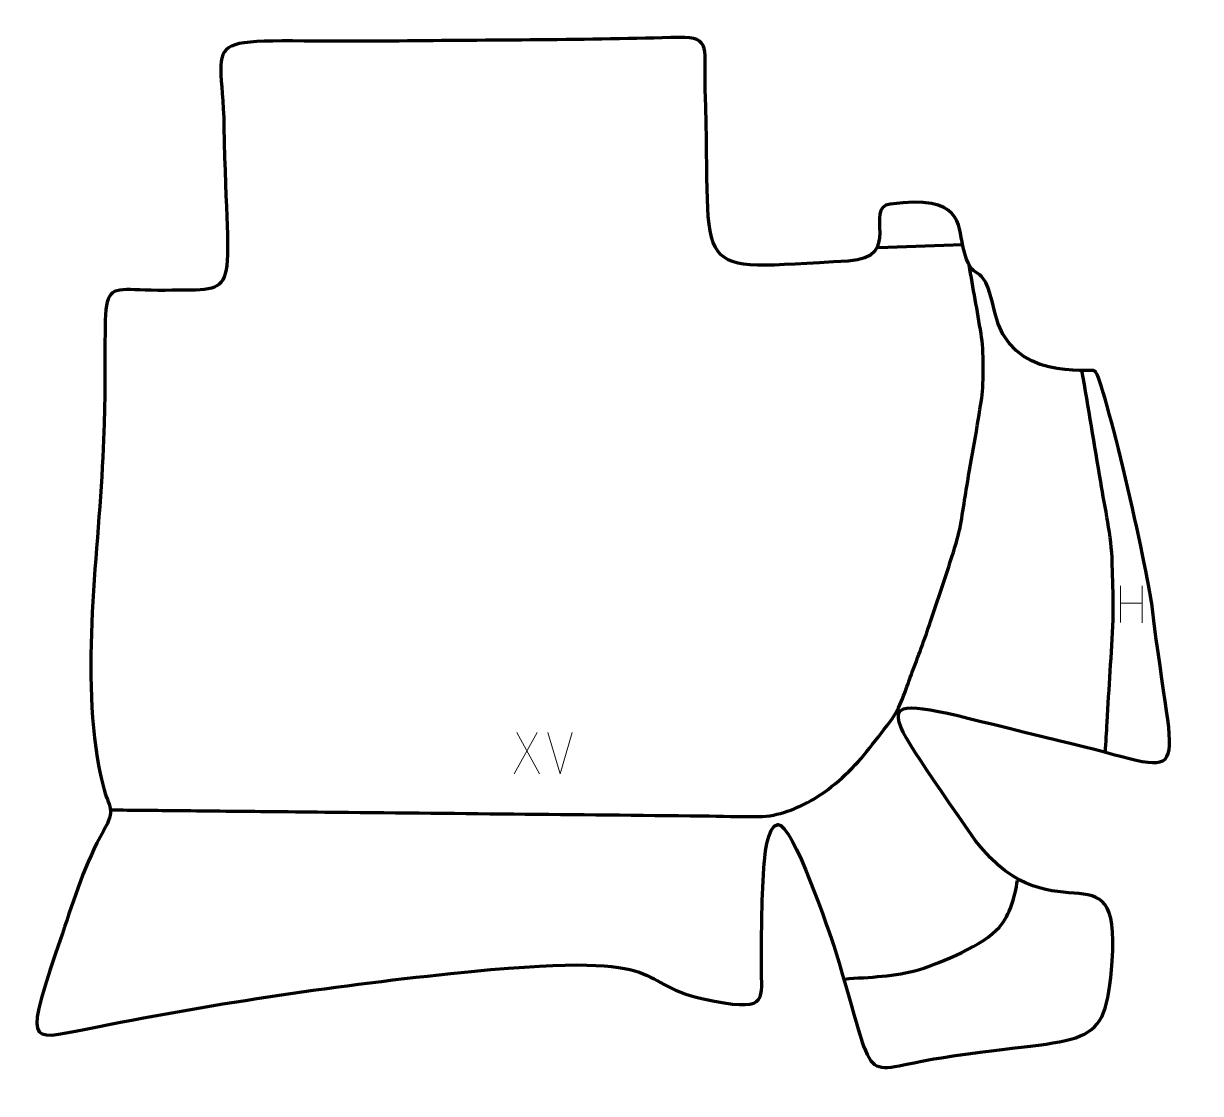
# Model space of a CAD drawing. Header units: millimetres. Extents: x -574 to 135, y 71 to 716.
import ezdxf

# ---------------------------------------------------------------- set-up
doc = ezdxf.new("R2010")
doc.units = ezdxf.units.MM
doc.header["$MEASUREMENT"] = 0
doc.layers.add('layer 2', color=7, linetype='Continuous')
doc.layers.add('layer 3', color=7, linetype='Continuous')

msp = doc.modelspace()

# ---------------------------------------------------------------- linework, layer by layer
at = {"layer": 'layer 2', "color": 140, "lineweight": 158}
msp.add_open_spline([(-58.7847, 581.1615), (-58.7847, 581.1615), (-8.1171, 583.0797), (-8.1171, 583.0797)], degree=3, dxfattribs=at)
for points, knots in [([(-521.1115, 241.8989), (-508.7392, 241.774), (-496.3669, 241.6491), (-483.9947, 241.5242), (-483.9947, 241.5242), (-465.2776, 241.3353), (-446.5606, 241.1463), (-427.8435, 240.9574), (-427.8435, 240.9574), (-416.1057, 240.8389), (-404.3679, 240.7204), (-392.6301, 240.6019), (-392.6301, 240.6019), (-316.8103, 239.8366), (-240.9904, 239.0712), (-165.1705, 238.3058), (-165.1705, 238.3058), (-153.8152, 238.1832), (-142.0709, 237.7133), (-130.7732, 237.8527), (-130.7732, 237.8527), (-119.0128, 237.9977), (-107.8908, 242.6915), (-97.7517, 248.3407), (-97.7517, 248.3407), (-86.3244, 255.2001), (-74.1333, 266.4288), (-65.8928, 276.9134), (-65.8928, 276.9134), (-61.1491, 282.9621), (-56.3769, 289.069), (-51.6619, 295.1386), (-51.6619, 295.1386), (-45.3225, 303.5328), (-42.5552, 313.8054), (-38.9078, 323.5233), (-38.9078, 323.5233), (-34.8615, 334.3037), (-30.8686, 344.6589), (-27.2989, 355.6308), (-27.2989, 355.6308), (-22.1693, 371.3822), (-16.4312, 387.5765), (-11.7275, 403.3806), (-11.7275, 403.3806), (-8.7893, 413.2529), (-7.2424, 426.5369), (-5.4788, 436.9704), (-5.4788, 436.9704), (-2.4895, 454.6343), (0.8655, 472.5311), (3.5259, 490.2126), (3.5259, 490.2126), (4.9312, 500.2934), (4.8351, 518.972), (3.1708, 529.0465), (3.1708, 529.0465), (0.8741, 542.9493), (-1.674, 556.8272), (-4.0929, 570.7111)], [0, 0, 0, 0, 0.0625, 0.0625, 0.0625, 0.0625, 0.125, 0.125, 0.125, 0.125, 0.1875, 0.1875, 0.1875, 0.1875, 0.25, 0.25, 0.25, 0.25, 0.3125, 0.3125, 0.3125, 0.3125, 0.375, 0.375, 0.375, 0.375, 0.4375, 0.4375, 0.4375, 0.4375, 0.5, 0.5, 0.5, 0.5, 0.5625, 0.5625, 0.5625, 0.5625, 0.625, 0.625, 0.625, 0.625, 0.6875, 0.6875, 0.6875, 0.6875, 0.75, 0.75, 0.75, 0.75, 0.8125, 0.8125, 0.8125, 0.8125, 0.875, 0.875, 0.875, 0.875, 1, 1, 1, 1]), ([(78.1266, 276.6584), (78.4749, 282.6835), (78.8232, 288.7086), (79.1716, 294.7338), (79.1716, 294.7338), (80.3575, 315.2444), (81.8033, 336.0233), (82.7336, 356.5129), (82.7336, 356.5129), (83.1373, 367.8133), (82.468, 379.8636), (82.2626, 391.2587), (82.2626, 391.2587), (81.8911, 406.8703), (77.8522, 424.1377), (75.2773, 439.7162), (75.2773, 439.7162), (71.5701, 462.1614), (67.8004, 484.5808), (64.0155, 507.0126)], [0, 0, 0, 0, 0.16666667, 0.16666667, 0.16666667, 0.16666667, 0.33333333, 0.33333333, 0.33333333, 0.33333333, 0.5, 0.5, 0.5, 0.5, 0.66666667, 0.66666667, 0.66666667, 0.66666667, 1, 1, 1, 1]), ([(-79.1898, 139.8357), (-64.1009, 141.1269), (-48.6551, 141.1398), (-34.0668, 145.6108), (-34.0668, 145.6108), (-20.8762, 149.6534), (5.048, 160.4756), (13.9901, 170.9978), (13.9901, 170.9978), (20.9436, 179.1799), (23.3498, 189.085), (25.1223, 199.3671)], [0, 0, 0, 0, 0.25, 0.25, 0.25, 0.25, 0.5, 0.5, 0.5, 0.5, 1, 1, 1, 1])]:
    msp.add_open_spline(points, degree=3, knots=knots, dxfattribs=at)
at = {"layer": 'layer 3', "color": 242, "lineweight": 158}
msp.add_open_spline([(-84.8343, 157.3169), (-88.2256, 167.3826), (-110.4868, 233.9637), (-119.429, 233.1479), (-119.429, 233.1479), (-125.9767, 232.5506), (-127.5233, 211.8442), (-127.8585, 206.744), (-127.8585, 206.744), (-129.2958, 186.1033), (-129.2193, 164.3477), (-129.2477, 143.6381), (-129.2477, 143.6381), (-129.266, 127.1201), (-125.4818, 119.2146), (-164.5509, 127.9174), (-164.5509, 127.9174), (-210.0467, 138.0518), (-178.183, 157.6564), (-316.5867, 143.1559), (-316.5867, 143.1559), (-391.851, 135.2705), (-462.0455, 124.661), (-536.7983, 109.6611), (-536.7983, 109.6611), (-572.2016, 102.557), (-574.3289, 98.7434), (-550.8981, 167.3712), (-550.8981, 167.3712), (-543.8206, 188.1387), (-537.1132, 210.1645), (-526.1316, 229.2198), (-526.1316, 229.2198), (-518.4338, 242.5768), (-522.8979, 242.6751), (-526.3805, 256.3707), (-526.3805, 256.3707), (-541.3977, 315.4419), (-529.3559, 393.464), (-526.5478, 454.6091), (-526.5478, 454.6091), (-521.2207, 570.6065), (-537.1655, 554.7614), (-489.0147, 555.3122), (-489.0147, 555.3122), (-441.2706, 555.8583), (-451.6571, 548.8754), (-453.4556, 654.0516), (-453.4556, 654.0516), (-454.5201, 716.3), (-475.6327, 704.2236), (-347.7916, 705.7394), (-347.7916, 705.7394), (-294.3632, 706.3729), (-232.0989, 706.2375), (-179.0286, 707.9572), (-179.0286, 707.9572), (-158.9432, 708.608), (-163.9787, 699.9719), (-163.1724, 676.605), (-163.1724, 676.605), (-159.1441, 559.8638), (-176.0294, 567.7527), (-76.962, 572.9839), (-76.962, 572.9839), (-43.5004, 574.7508), (-68.1923, 605.2733), (-51.7646, 607.372), (-51.7646, 607.372), (-7.9591, 612.9683), (-10.7881, 595.2939), (-7.8169, 582.0078), (-7.8169, 582.0078), (-1.817, 555.1783), (3.7473, 577.9806), (11.2209, 542.7752), (11.2209, 542.7752), (20.4649, 499.2297), (69.2581, 508.6825), (71.807, 506.6506), (71.807, 506.6506), (77.4383, 502.1614), (103.8099, 385.5498), (106.053, 366.4242), (106.053, 366.4242), (119.6725, 250.2992), (135.461, 263.6143), (50.0545, 283.836), (50.0545, 283.836), (-67.5336, 311.6774), (-68.1, 322.25), (-4.7104, 229.6093), (-4.7104, 229.6093), (44.3131, 157.9639), (87.8015, 226.2742), (82.1676, 150.5428), (82.1676, 150.5428), (77.9668, 94.0755), (69.5521, 106.1924), (-20.6701, 92.3775), (-20.6701, 92.3775), (-72.4078, 84.4554), (-58.552, 70.7894), (-84.8343, 157.3169)], degree=3, knots=[0, 0, 0, 0, 0.03703704, 0.03703704, 0.03703704, 0.03703704, 0.07407407, 0.07407407, 0.07407407, 0.07407407, 0.11111111, 0.11111111, 0.11111111, 0.11111111, 0.14814815, 0.14814815, 0.14814815, 0.14814815, 0.18518519, 0.18518519, 0.18518519, 0.18518519, 0.22222222, 0.22222222, 0.22222222, 0.22222222, 0.25925926, 0.25925926, 0.25925926, 0.25925926, 0.2962963, 0.2962963, 0.2962963, 0.2962963, 0.33333333, 0.33333333, 0.33333333, 0.33333333, 0.37037037, 0.37037037, 0.37037037, 0.37037037, 0.40740741, 0.40740741, 0.40740741, 0.40740741, 0.44444444, 0.44444444, 0.44444444, 0.44444444, 0.48148148, 0.48148148, 0.48148148, 0.48148148, 0.51851852, 0.51851852, 0.51851852, 0.51851852, 0.55555556, 0.55555556, 0.55555556, 0.55555556, 0.59259259, 0.59259259, 0.59259259, 0.59259259, 0.62962963, 0.62962963, 0.62962963, 0.62962963, 0.66666667, 0.66666667, 0.66666667, 0.66666667, 0.7037037, 0.7037037, 0.7037037, 0.7037037, 0.74074074, 0.74074074, 0.74074074, 0.74074074, 0.77777778, 0.77777778, 0.77777778, 0.77777778, 0.81481481, 0.81481481, 0.81481481, 0.81481481, 0.85185185, 0.85185185, 0.85185185, 0.85185185, 0.88888889, 0.88888889, 0.88888889, 0.88888889, 0.92592593, 0.92592593, 0.92592593, 0.92592593, 1, 1, 1, 1], dxfattribs=at)
at = {"layer": 'layer 3', "color": 250, "lineweight": 9}
for points in [[(87.2036, 377.1442), (87.2036, 377.1442), (87.2036, 354.9515), (87.2036, 354.9515)], [(100.3193, 377.1442), (100.3193, 377.1442), (100.3193, 354.7939), (100.3193, 354.7939)], [(87.2211, 366.5018), (87.2211, 366.5018), (100.3193, 366.5018), (100.3193, 366.5018)], [(-264.6267, 288.4872), (-264.6267, 288.4872), (-278.3673, 263.5914), (-278.3673, 263.5914)], [(-276.9127, 288.4872), (-276.9127, 288.4872), (-263.1721, 263.5337), (-263.1721, 263.5337)], [(-250.7697, 263.5337), (-250.7697, 263.5337), (-258.0915, 288.4873), (-258.0915, 288.4873)], [(-243.4478, 288.4873), (-243.4478, 288.4873), (-250.7696, 263.5337), (-250.7696, 263.5337)]]:
    msp.add_open_spline(points, degree=3, dxfattribs=at)

doc.saveas('drawing.dxf')
